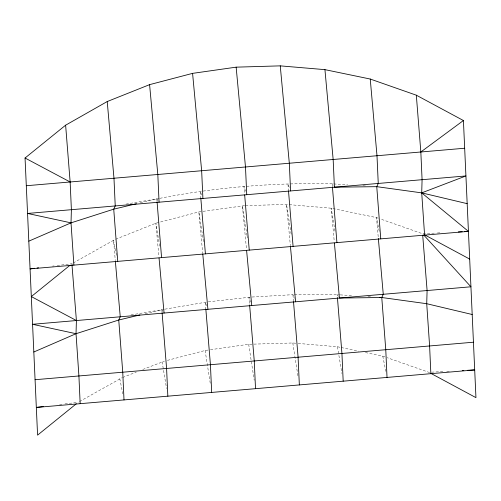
<?xml version="1.0" encoding="UTF-8"?>
<svg xmlns="http://www.w3.org/2000/svg" width="501" height="501" viewBox="0 0 501 501"><rect width="100%" height="100%" fill="white"/><g stroke="black" fill="none" stroke-linecap="round" stroke-linejoin="round"><path stroke-width="0.38" stroke-dasharray="2.5 1.88" d="M73.234 262.981L114.929 239.522M79.502 401.539L121.918 377.792M115.65 239.24L155.861 223.202L198.847 211.923L244.732 205.642M122.632 377.51L136.278 372.068M142.741 369.488L164.391 361.165M167.403 360.376L205.116 350.475L209.7 349.823M140.199 202.83L159.118 198.446M145.215 313.67L164.134 309.292M159.882 198.315C216.57 187.149 274.435 182.502 332.182 183.842L333.297 185.52M164.898 309.161L207.564 301.909M126.014 204.107L156.838 198.841L158.692 201.64M131.03 314.947L161.848 309.687L162.963 311.365M210.464 349.717L248.678 344.268L292.791 342.978L297.412 343.367M52.524 266.119L54.077 265.925M57.177 265.549L71.893 263.745L72.895 264.428M59.569 404.576L61.892 404.294M64.992 403.912L78.156 402.303M208.328 301.821L251.277 297.062M252.047 297.018L292.935 294.676L294.262 298.233M434.242 233.14L422.581 233.748L380.171 218.881M437.348 232.984L441.231 232.777M442.84 371.579L428.85 372.299L387.173 357.695M446.723 371.379L450.606 371.178M245.509 205.623L286.522 204.421L331.205 208.203L376.514 217.597L379.439 218.624M294.488 294.676L339.503 294.839M333.716 183.942L347.55 184.819M362.924 185.79L365.999 185.984M340.267 294.882L352.566 295.665M367.934 296.636L371.009 296.83M298.183 343.435L337.474 346.761L340.492 347.387M341.25 347.544L358.616 351.145M365.411 352.554L382.783 356.155L386.44 357.438M338.313 296.367L337.198 294.688L337.442 297.782M289.252 187.387L287.925 183.829L288.432 190.004M201.577 194.889L200.25 191.326L200.826 198.277M206.587 305.735L205.266 302.172L205.836 309.123M245.578 191.219L243.949 186.347L244.594 194.125M250.588 302.065L248.959 297.193L249.542 304.195M379.244 231.274L376.514 217.597L378.286 237.737M382.783 356.155L385.814 371.347M116.526 255.291L113.495 240.098L115.268 260.238M119.764 378.656L122.795 393.849M335.012 231.149L331.205 208.203L334.255 241.507M337.474 346.761L341.914 373.527M159.669 246.148L155.861 223.202L158.905 256.506M162.124 361.76L166.57 388.525M291.175 234.167L286.522 204.421L290.367 245.709M292.791 342.978L298.039 376.539M203.5 241.664L198.847 211.923L202.692 253.205M205.116 350.475L210.364 384.035M247.006 235.57L242.409 205.711L246.467 249.047M247.125 236.34L247.362 237.869M248.678 344.268L254.22 380.253M292.935 294.676L293.448 300.85M332.182 183.842L332.432 186.936M156.838 198.841L157.082 201.934M161.848 309.687L162.099 312.781"/><path stroke-width="0.75" d="M73.897 265.117L71.017 222.864L71.392 209.694L70.14 181.982L65.625 125.187L107.227 101.54L149.592 84.644L192.584 73.365L236.146 67.159L280.253 65.863L324.936 69.645L370.245 79.039L416.318 95.19L463.419 120.528L475.95 397.637L430.898 373.402M80.166 403.674L78.914 375.963L76.027 333.71L76.409 320.54L71.95 264.522M387.022 377.428L385.77 349.717L381.768 297.513L383.265 294.294L378.355 238.514M76.34 403.768L37.581 435.137L25.05 158.022L65.625 125.187M70.077 265.211L31.319 296.579L76.409 320.54M424.591 235.119L421.71 192.866L422.086 179.696L420.834 151.985L463.419 120.528M28.807 241.156L71.017 222.864L113.733 209.167L136.422 203.732M33.824 352.003L76.027 333.71L118.75 320.014L139.923 314.941M34.713 268.298L30.066 268.868L468.429 231.368L421.71 192.866L376.758 186.666L334.411 187.199L333.159 159.487L324.936 69.645M37.036 268.016L38.583 267.822M43.299 406.568L36.329 407.426L474.697 369.926L467.702 370.289M26.302 185.733L464.671 148.24M35.076 379.714L473.445 342.214M458.327 231.894L462.216 231.694M464.546 231.575L468.429 231.368M462.266 370.571L463.82 370.49M472.192 314.503L426.72 303.712L381.768 297.513L339.428 298.045L334.392 243.054M379.464 297.369L381.768 297.513M71.017 222.864L27.555 213.445L465.924 175.951L421.71 192.866L467.176 203.656M76.027 333.71L32.571 324.291L470.934 286.791L423.633 234.9M25.05 158.022L70.14 181.982M424.629 234.85L469.681 259.08M280.253 65.863L289.321 163.238L290.574 190.95M290.442 246.486L295.59 301.79M236.146 67.159L245.484 166.983L246.742 194.695M246.611 250.6L251.752 305.541M192.584 73.365L201.653 170.735L202.905 198.446M202.767 253.982L207.915 309.292M149.592 84.644L157.815 174.486L159.067 202.197M159.049 258.053L164.077 313.044M370.245 79.039L376.996 155.736L378.249 183.447L376.758 186.666L380.754 238.871M107.227 101.54L113.977 178.237L115.23 205.949L113.733 209.167L117.735 261.372M115.336 261.015L120.246 316.789L118.75 320.014L122.751 372.212L124.004 399.923M288.495 190.775L293.085 246.367M293.511 301.621L298.095 357.213L299.347 384.925M244.657 194.902L249.248 250.118M249.611 304.971L254.257 360.964L255.516 388.676M200.826 198.277L205.41 253.869M205.836 309.123L210.426 364.715L211.679 392.427M332.432 186.936L336.923 242.622M337.442 297.782L341.933 353.468L343.185 381.18M157.082 201.934L161.572 257.62M162.099 312.781L166.589 368.467L167.841 396.178M416.318 95.19L420.834 151.985M422.706 235.301L427.102 290.542L426.72 303.712L429.607 345.966L430.86 373.677"/></g></svg>
